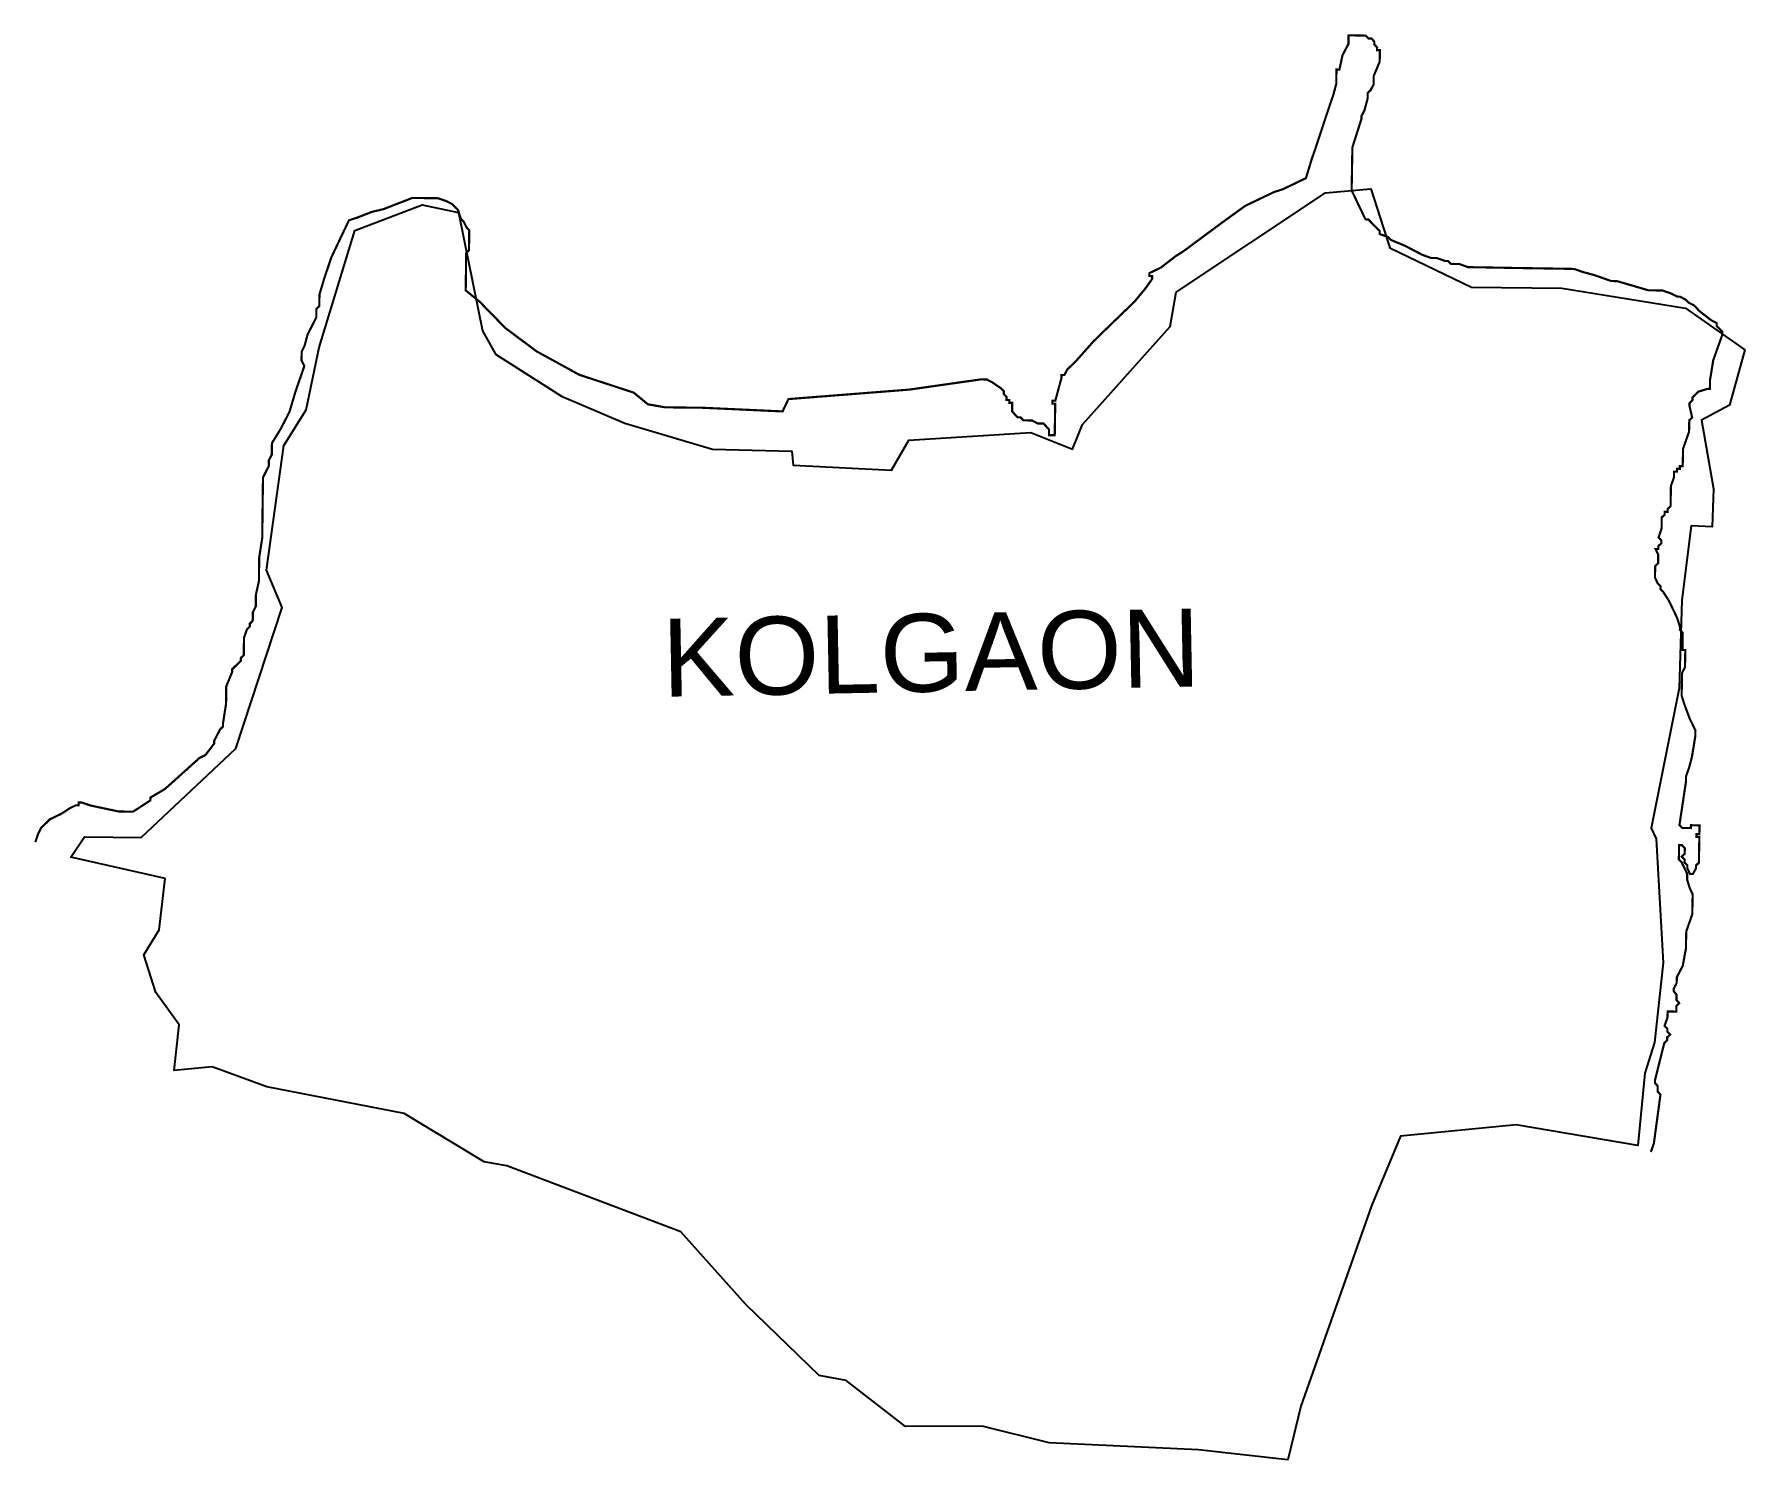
# Model space of a CAD drawing. Header units: metres. Extents: x 274992 to 277378, y 2078787 to 2080775.
import ezdxf

# ---------------------------------------------------------------- set-up
doc = ezdxf.new("R2010")
doc.units = ezdxf.units.M
for name, color, linetype in [('HIGH TIDE LINE', 6, 'Continuous'), ('village', 3, 'Continuous'), ('VILLAGE NAME', 250, 'Continuous')]:
    doc.layers.add(name, color=color, linetype=linetype)
doc.styles.get("Standard").update_dxf_attribs({"font": 'simplex.shx'})

msp = doc.modelspace()

# ---------------------------------------------------------------- linework, layer by layer
at = {"layer": 'HIGH TIDE LINE', "lineweight": 0}
msp.add_lwpolyline([(274993.1, 2079648.1, 3, 3, 0), (274997.2, 2079660, 3, 3, 0), (275001.3, 2079668, 3, 3, 0), (275009.4, 2079675.9, 3, 3, 0), (275013.4, 2079679.9, 3, 3, 0), (275029.5, 2079687.7, 3, 3, 0), (275041.6, 2079695.6, 3, 3, 0), (275049.7, 2079699.5, 3, 3, 0), (275053.7, 2079699.4, 3, 3, 0), (275053.7, 2079703.4, 3, 3, 0), (275057.7, 2079703.4, 3, 3, 0), (275069.7, 2079699.3, 3, 3, 0), (275089.6, 2079695, 3, 3, 0), (275109.6, 2079690.8, 3, 3, 0), (275113.6, 2079690.8, 3, 3, 0), (275117.6, 2079690.7, 3, 3, 0), (275121.6, 2079690.7, 3, 3, 0), (275125.6, 2079690.6, 3, 3, 0), (275129.6, 2079690.6, 3, 3, 0), (275153.7, 2079706.3, 3, 3, 0), (275153.8, 2079710.3, 3, 3, 0), (275173.9, 2079722.1, 3, 3, 0), (275222.4, 2079765.6, 3, 3, 0), (275230.5, 2079769.5, 3, 3, 0), (275242.6, 2079785.4, 3, 3, 0), (275242.7, 2079789.4, 3, 3, 0), (275246.8, 2079797.3, 3, 3, 0), (275250.9, 2079805.3, 3, 3, 0), (275254.9, 2079809.2, 3, 3, 0), (275254.9, 2079813.2, 3, 3, 0), (275259.3, 2079841.2, 3, 3, 0), (275259.5, 2079865.2, 3, 3, 0), (275267.7, 2079885.1, 3, 3, 0), (275267.8, 2079889.1, 3, 3, 0), (275271.8, 2079893.1, 3, 3, 0), (275275.9, 2079897, 3, 3, 0), (275279.9, 2079901, 3, 3, 0), (275280, 2079905, 3, 3, 0), (275284, 2079908.9, 3, 3, 0), (275284, 2079912.9, 3, 3, 0), (275284.1, 2079920.9, 3, 3, 0), (275284.3, 2079932.9, 3, 3, 0), (275288.4, 2079944.9, 3, 3, 0), (275292.4, 2079948.8, 3, 3, 0), (275292.5, 2079952.8, 3, 3, 0), (275296.5, 2079956.8, 3, 3, 0), (275296.6, 2079960.8, 3, 3, 0), (275296.7, 2079968.8, 3, 3, 0), (275300.8, 2079976.8, 3, 3, 0), (275300.9, 2079992.8, 3, 3, 0), (275305.2, 2080012.7, 3, 3, 0), (275305.5, 2080044.7, 3, 3, 0), (275309.8, 2080072.7, 3, 3, 0), (275310.1, 2080100.7, 3, 3, 0), (275310.4, 2080128.7, 3, 3, 0), (275310.5, 2080132.7, 3, 3, 0), (275310.7, 2080148.7, 3, 3, 0), (275310.8, 2080156.7, 3, 3, 0), (275318.9, 2080172.6, 3, 3, 0), (275319, 2080180.6, 3, 3, 0), (275323.1, 2080188.6, 3, 3, 0), (275323.2, 2080200.6, 3, 3, 0), (275323.3, 2080204.6, 3, 3, 0), (275335.5, 2080224.4, 3, 3, 0), (275347.8, 2080248.3, 3, 3, 0), (275356.1, 2080276.2, 3, 3, 0), (275360.2, 2080288.2, 3, 3, 0), (275364.4, 2080300.1, 3, 3, 0), (275368.5, 2080312.1, 3, 3, 0), (275364.6, 2080320.1, 3, 3, 0), (275364.7, 2080332.1, 3, 3, 0), (275368.8, 2080340.1, 3, 3, 0), (275373, 2080356, 3, 3, 0), (275385.2, 2080379.9, 3, 3, 0), (275385.3, 2080387.9, 3, 3, 0), (275385.4, 2080391.9, 3, 3, 0), (275389.4, 2080395.9, 3, 3, 0), (275389.5, 2080399.9, 3, 3, 0), (275389.6, 2080411.9, 3, 3, 0), (275396.3, 2080434.3, 3, 3, 0), (275406.2, 2080463.7, 3, 3, 0), (275430.8, 2080515.4, 3, 3, 0), (275442.8, 2080519.3, 3, 3, 0), (275462.9, 2080527.1, 3, 3, 0), (275478.9, 2080530.9, 3, 3, 0), (275499, 2080538.7, 3, 3, 0), (275519.1, 2080546.5, 3, 3, 0), (275555.1, 2080546.1, 3, 3, 0), (275567.1, 2080541.9, 3, 3, 0), (275575, 2080537.8, 3, 3, 0), (275582.9, 2080529.8, 3, 3, 0), (275586.8, 2080517.7, 3, 3, 0), (275590.7, 2080513.7, 3, 3, 0), (275594.7, 2080505.6, 3, 3, 0), (275598.6, 2080501.6, 3, 3, 0), (275598.3, 2080473.6, 3, 3, 0), (275594.3, 2080469.6, 3, 3, 0), (275593.7, 2080417.6, 3, 3, 0), (275613.5, 2080401.4, 3, 3, 0), (275649.1, 2080365, 3, 3, 0), (275692.7, 2080332.5, 3, 3, 0), (275752.4, 2080299.8, 3, 3, 0), (275828.1, 2080275, 3, 3, 0), (275847.9, 2080258.7, 3, 3, 0), (275871.9, 2080254.5, 3, 3, 0), (275923.9, 2080253.9, 3, 3, 0), (276035.8, 2080248.8, 3, 3, 0), (276044, 2080266, 3, 3, 0), (276212.4, 2080279.2, 3, 3, 0), (276312.8, 2080293.5, 3, 3, 0), (276316.8, 2080293.4, 3, 3, 0), (276320.8, 2080293.3, 3, 3, 0), (276328.7, 2080289.2, 3, 3, 0), (276340.6, 2080281, 3, 3, 0), (276344.5, 2080276.9, 3, 3, 0), (276344.5, 2080272.9, 3, 3, 0), (276348.4, 2080268.8, 3, 3, 0), (276348.3, 2080264.8, 3, 3, 0), (276352.3, 2080264.8, 3, 3, 0), (276352.3, 2080260.7, 3, 3, 0), (276356.3, 2080260.7, 3, 3, 0), (276356.2, 2080256.7, 3, 3, 0), (276356.1, 2080252.7, 3, 3, 0), (276356.1, 2080248.7, 3, 3, 0), (276360, 2080244.6, 3, 3, 0), (276363.9, 2080240.5, 3, 3, 0), (276367.9, 2080240.5, 3, 3, 0), (276371.9, 2080236.4, 3, 3, 0), (276375.9, 2080236.3, 3, 3, 0), (276379.9, 2080236.2, 3, 3, 0), (276383.9, 2080236.2, 3, 3, 0), (276391.8, 2080232, 3, 3, 0), (276395.8, 2080232, 3, 3, 0), (276399.8, 2080231.9, 3, 3, 0), (276403.8, 2080227.8, 3, 3, 0), (276407.7, 2080223.7, 3, 3, 0), (276407.6, 2080219.7, 3, 3, 0), (276407.6, 2080215.7, 3, 3, 0), (276411.6, 2080215.7, 3, 3, 0), (276415.6, 2080215.6, 3, 3, 0), (276415.7, 2080223.6, 3, 3, 0), (276415.8, 2080227.6, 3, 3, 0), (276415.8, 2080231.6, 3, 3, 0), (276416, 2080239.6, 3, 3, 0), (276416.1, 2080247.6, 3, 3, 0), (276416.2, 2080251.6, 3, 3, 0), (276416.3, 2080259.6, 3, 3, 0), (276412.3, 2080259.7, 3, 3, 0), (276412.4, 2080263.7, 3, 3, 0), (276416.4, 2080263.7, 3, 3, 0), (276420.7, 2080279.6, 3, 3, 0), (276425, 2080295.5, 3, 3, 0), (276425, 2080299.6, 3, 3, 0), (276429, 2080299.5, 3, 3, 0), (276433.2, 2080307.4, 3, 3, 0), (276445.4, 2080319.2, 3, 3, 0), (276469.9, 2080346.8, 3, 3, 0), (276490.2, 2080366.5, 3, 3, 0), (276526.9, 2080401.9, 3, 3, 0), (276543.2, 2080421.7, 3, 3, 0), (276551.5, 2080433.6, 3, 3, 0), (276551.5, 2080437.6, 3, 3, 0), (276547.5, 2080437.6, 3, 3, 0), (276547.6, 2080441.6, 3, 3, 0), (276563.7, 2080449.4, 3, 3, 0), (276584, 2080465.1, 3, 3, 0), (276596.2, 2080472.9, 3, 3, 0), (276648.9, 2080512, 3, 3, 0), (276681.4, 2080535.5, 3, 3, 0), (276705.6, 2080547.1, 3, 3, 0), (276721.7, 2080554.8, 3, 3, 0), (276733.8, 2080558.6, 3, 3, 0), (276766.1, 2080574.1, 3, 3, 0), (276774.6, 2080602, 3, 3, 0), (276778.8, 2080613.9, 3, 3, 0), (276799.9, 2080677.6, 3, 3, 0), (276804.1, 2080689.6, 3, 3, 0), (276808.4, 2080705.5, 3, 3, 0), (276808.6, 2080717.5, 3, 3, 0), (276808.7, 2080721.5, 3, 3, 0), (276808.8, 2080725.6, 3, 3, 0), (276812.8, 2080725.5, 3, 3, 0), (276817.1, 2080745.4, 3, 3, 0), (276825.4, 2080761.3, 3, 3, 0), (276825.5, 2080769.3, 3, 3, 0), (276825.6, 2080773.3, 3, 3, 0), (276829.6, 2080773.3, 3, 3, 0), (276833.6, 2080773.2, 3, 3, 0), (276837.6, 2080773.1, 3, 3, 0), (276841.6, 2080773.1, 3, 3, 0), (276845.6, 2080773, 3, 3, 0), (276849.6, 2080772.9, 3, 3, 0), (276853.6, 2080768.8, 3, 3, 0), (276857.6, 2080768.8, 3, 3, 0), (276861.5, 2080764.7, 3, 3, 0), (276861.4, 2080760.7, 3, 3, 0), (276865.4, 2080756.6, 3, 3, 0), (276865.3, 2080752.6, 3, 3, 0), (276869.3, 2080752.6, 3, 3, 0), (276869.2, 2080748.5, 3, 3, 0), (276869.2, 2080744.5, 3, 3, 0), (276869.1, 2080740.5, 3, 3, 0), (276869, 2080736.5, 3, 3, 0), (276860.7, 2080716.7, 3, 3, 0), (276860.5, 2080704.6, 3, 3, 0), (276856.3, 2080696.7, 3, 3, 0), (276852.2, 2080692.8, 3, 3, 0), (276852.1, 2080684.8, 3, 3, 0), (276847.8, 2080668.8, 3, 3, 0), (276843.7, 2080660.9, 3, 3, 0), (276843.6, 2080656.9, 3, 3, 0), (276830.9, 2080617, 3, 3, 0), (276830.7, 2080605, 3, 3, 0), (276830.6, 2080597, 3, 3, 0), (276830.5, 2080593, 3, 3, 0), (276830.4, 2080585, 3, 3, 0), (276830.3, 2080581, 3, 3, 0), (276830, 2080565, 3, 3, 0), (276830, 2080561, 3, 3, 0), (276829.9, 2080557, 3, 3, 0), (276837.6, 2080540.8, 3, 3, 0), (276841.5, 2080532.7, 3, 3, 0), (276849.2, 2080516.6, 3, 3, 0), (276853.2, 2080516.5, 3, 3, 0), (276861.1, 2080508.4, 3, 3, 0), (276869, 2080500.2, 3, 3, 0), (276868.9, 2080496.2, 3, 3, 0), (276880.8, 2080492, 3, 3, 0), (276884.8, 2080487.9, 3, 3, 0), (276904.7, 2080479.6, 3, 3, 0), (276928.5, 2080467.2, 3, 3, 0), (276940.4, 2080462.9, 3, 3, 0), (276948.4, 2080462.8, 3, 3, 0), (276960.4, 2080458.6, 3, 3, 0), (276964.4, 2080458.5, 3, 3, 0), (276968.3, 2080454.5, 3, 3, 0), (276972.3, 2080454.4, 3, 3, 0), (276980.3, 2080454.3, 3, 3, 0), (276992.3, 2080450, 3, 3, 0), (277004.3, 2080449.8, 3, 3, 0), (277008.3, 2080449.8, 3, 3, 0), (277028.3, 2080449.4, 3, 3, 0), (277068.3, 2080448.7, 3, 3, 0), (277124.4, 2080447.8, 3, 3, 0), (277140.4, 2080447.5, 3, 3, 0), (277152.3, 2080443.3, 3, 3, 0), (277168.3, 2080439, 3, 3, 0), (277192.2, 2080430.6, 3, 3, 0), (277200.2, 2080430.5, 3, 3, 0), (277244, 2080417.7, 3, 3, 0), (277248, 2080417.6, 3, 3, 0), (277252, 2080417.6, 3, 3, 0), (277256, 2080417.5, 3, 3, 0), (277264, 2080417.4, 3, 3, 0), (277276, 2080413.1, 3, 3, 0), (277283.9, 2080409, 3, 3, 0), (277287.9, 2080408.9, 3, 3, 0), (277295.8, 2080404.8, 3, 3, 0), (277299.8, 2080400.7, 3, 3, 0), (277307.7, 2080396.6, 3, 3, 0), (277315.6, 2080388.4, 3, 3, 0), (277331.4, 2080376.1, 3, 3, 0), (277339.3, 2080372, 3, 3, 0), (277339.3, 2080368, 3, 3, 0), (277343.2, 2080363.9, 3, 3, 0), (277347.1, 2080359.9, 3, 3, 0), (277347.1, 2080355.8, 3, 3, 0), (277334.4, 2080320, 3, 3, 0), (277329.9, 2080292.1, 3, 3, 0), (277329.8, 2080284, 3, 3, 0), (277329.7, 2080280, 3, 3, 0), (277325.7, 2080280.1, 3, 3, 0), (277313.7, 2080276.3, 3, 3, 0), (277305.5, 2080268.4, 3, 3, 0), (277305.4, 2080264.4, 3, 3, 0), (277301.4, 2080260.5, 3, 3, 0), (277301.3, 2080256.5, 3, 3, 0), (277305, 2080240.4, 3, 3, 0), (277301, 2080236.5, 3, 3, 0), (277300.7, 2080220.5, 3, 3, 0), (277296.5, 2080208.5, 3, 3, 0), (277292.3, 2080196.6, 3, 3, 0), (277292.2, 2080192.6, 3, 3, 0), (277292.1, 2080184.6, 3, 3, 0), (277292, 2080180.6, 3, 3, 0), (277291.9, 2080176.6, 3, 3, 0), (277291.9, 2080172.5, 3, 3, 0), (277287.9, 2080172.6, 3, 3, 0), (277287.8, 2080168.6, 3, 3, 0), (277283.8, 2080168.7, 3, 3, 0), (277283.7, 2080164.7, 3, 3, 0), (277279.7, 2080164.7, 3, 3, 0), (277279.6, 2080160.7, 3, 3, 0), (277279.6, 2080156.7, 3, 3, 0), (277275.4, 2080144.8, 3, 3, 0), (277275.3, 2080140.8, 3, 3, 0), (277275.2, 2080136.8, 3, 3, 0), (277275.2, 2080132.8, 3, 3, 0), (277275.1, 2080128.8, 3, 3, 0), (277275, 2080124.8, 3, 3, 0), (277275, 2080120.8, 3, 3, 0), (277274.9, 2080116.8, 3, 3, 0), (277270.8, 2080112.8, 3, 3, 0), (277270.7, 2080108.8, 3, 3, 0), (277266.7, 2080108.9, 3, 3, 0), (277266.7, 2080104.9, 3, 3, 0), (277262.6, 2080101, 3, 3, 0), (277262.5, 2080097, 3, 3, 0), (277262.5, 2080092.9, 3, 3, 0), (277262.4, 2080088.9, 3, 3, 0), (277262.3, 2080084.9, 3, 3, 0), (277258.1, 2080073, 3, 3, 0), (277262.1, 2080068.9, 3, 3, 0), (277262, 2080064.9, 3, 3, 0), (277257.9, 2080061, 3, 3, 0), (277257.8, 2080057, 3, 3, 0), (277253.8, 2080057, 3, 3, 0), (277257.7, 2080049, 3, 3, 0), (277257.5, 2080037, 3, 3, 0), (277253.4, 2080033, 3, 3, 0), (277253.4, 2080029, 3, 3, 0), (277253.3, 2080025, 3, 3, 0), (277253.2, 2080021, 3, 3, 0), (277253.2, 2080017, 3, 3, 0), (277257, 2080008.9, 3, 3, 0), (277261, 2080004.9, 3, 3, 0), (277260.9, 2080000.9, 3, 3, 0), (277264.8, 2079996.8, 3, 3, 0), (277272.6, 2079984.6, 3, 3, 0), (277276.5, 2079976.6, 3, 3, 0), (277280.4, 2079968.5, 3, 3, 0), (277284.2, 2079960.4, 3, 3, 0), (277288, 2079948.3, 3, 3, 0), (277287.9, 2079944.3, 3, 3, 0), (277291.9, 2079940.2, 3, 3, 0), (277291.8, 2079936.2, 3, 3, 0), (277291.7, 2079928.2, 3, 3, 0), (277291.5, 2079916.2, 3, 3, 0), (277295.5, 2079916.1, 3, 3, 0), (277295.3, 2079908.1, 3, 3, 0), (277295.3, 2079904.1, 3, 3, 0), (277295.2, 2079900.1, 3, 3, 0), (277295.1, 2079896.1, 3, 3, 0), (277295.1, 2079892.1, 3, 3, 0), (277290.9, 2079884.2, 3, 3, 0), (277290.6, 2079864.2, 3, 3, 0), (277290.4, 2079856.2, 3, 3, 0), (277290.4, 2079852.2, 3, 3, 0), (277294.2, 2079840.1, 3, 3, 0), (277301.8, 2079819.9, 3, 3, 0), (277309.6, 2079803.8, 3, 3, 0), (277309.4, 2079795.7, 3, 3, 0), (277304.9, 2079767.8, 3, 3, 0), (277300.7, 2079751.8, 3, 3, 0), (277296.5, 2079739.9, 3, 3, 0), (277296.3, 2079731.9, 3, 3, 0), (277287.3, 2079672, 3, 3, 0), (277291.2, 2079667.9, 3, 3, 0), (277295.2, 2079667.8, 3, 3, 0), (277299.2, 2079667.8, 3, 3, 0), (277303.2, 2079667.7, 3, 3, 0), (277303.3, 2079671.7, 3, 3, 0), (277307.3, 2079671.6, 3, 3, 0), (277311.3, 2079671.6, 3, 3, 0), (277315.3, 2079671.5, 3, 3, 0), (277315.2, 2079667.5, 3, 3, 0), (277315.2, 2079663.5, 3, 3, 0), (277315.2, 2079667.5, 3, 3, 0), (277315.2, 2079663.5, 3, 3, 0), (277315.1, 2079659.5, 3, 3, 0), (277311.1, 2079659.5, 3, 3, 0), (277311, 2079655.5, 3, 3, 0), (277315, 2079655.5, 3, 3, 0), (277314.9, 2079647.5, 3, 3, 0), (277314.8, 2079643.5, 3, 3, 0), (277314.8, 2079639.5, 3, 3, 0), (277314.7, 2079635.4, 3, 3, 0), (277314.6, 2079627.4, 3, 3, 0), (277314.5, 2079623.4, 3, 3, 0), (277314.4, 2079619.4, 3, 3, 0), (277310.3, 2079615.5, 3, 3, 0), (277310.3, 2079611.5, 3, 3, 0), (277306.1, 2079603.6, 3, 3, 0), (277302.1, 2079603.6, 3, 3, 0), (277298.3, 2079611.7, 3, 3, 0), (277298.3, 2079615.7, 3, 3, 0), (277294.4, 2079619.8, 3, 3, 0), (277294.5, 2079623.8, 3, 3, 0), (277290.5, 2079627.9, 3, 3, 0), (277294.6, 2079631.8, 3, 3, 0), (277294.7, 2079635.8, 3, 3, 0), (277294.7, 2079639.8, 3, 3, 0), (277290.8, 2079643.9, 3, 3, 0), (277286.8, 2079643.9, 3, 3, 0), (277286.7, 2079639.9, 3, 3, 0), (277286.7, 2079635.9, 3, 3, 0), (277286.6, 2079631.9, 3, 3, 0), (277286.5, 2079627.9, 3, 3, 0), (277286.5, 2079623.9, 3, 3, 0), (277290.4, 2079619.8, 3, 3, 0), (277294.3, 2079611.8, 3, 3, 0), (277298.1, 2079603.7, 3, 3, 0), (277298, 2079595.7, 3, 3, 0), (277301.8, 2079583.6, 3, 3, 0), (277305.7, 2079575.5, 3, 3, 0), (277305.5, 2079563.5, 3, 3, 0), (277305.2, 2079547.5, 3, 3, 0), (277296.8, 2079523.6, 3, 3, 0), (277296.3, 2079499.6, 3, 3, 0), (277291.9, 2079475.6, 3, 3, 0), (277283.6, 2079459.7, 3, 3, 0), (277283.5, 2079451.7, 3, 3, 0), (277279.4, 2079443.8, 3, 3, 0), (277279.3, 2079439.8, 3, 3, 0), (277283.2, 2079435.7, 3, 3, 0), (277283.2, 2079431.7, 3, 3, 0), (277283.1, 2079427.7, 3, 3, 0), (277287, 2079423.6, 3, 3, 0), (277283, 2079419.7, 3, 3, 0), (277282.9, 2079415.7, 3, 3, 0), (277282.8, 2079411.7, 3, 3, 0), (277278.8, 2079411.8, 3, 3, 0), (277274.8, 2079411.8, 3, 3, 0), (277270.8, 2079411.9, 3, 3, 0), (277270.7, 2079407.9, 3, 3, 0), (277270.7, 2079403.9, 3, 3, 0), (277266.5, 2079391.9, 3, 3, 0), (277270.4, 2079387.9, 3, 3, 0), (277270.3, 2079383.9, 3, 3, 0), (277274.3, 2079379.8, 3, 3, 0), (277270.2, 2079375.9, 3, 3, 0), (277270.1, 2079371.9, 3, 3, 0), (277266.1, 2079367.9, 3, 3, 0), (277253.2, 2079316.1, 3, 3, 0), (277253.1, 2079312.1, 3, 3, 0), (277257, 2079308, 3, 3, 0), (277256.9, 2079300, 3, 3, 0), (277260.8, 2079295.9, 3, 3, 0), (277251.6, 2079228, 3, 3, 0), (277247.4, 2079216, 3, 3, 0)], format="xyseb", dxfattribs=at)
at = {"layer": 'village', "color": 3}
msp.add_polyline3d([(275193.8, 2079393.2, 0), (275161.1, 2079438.3, 0), (275144.6, 2079490.8, 0), (275166.1, 2079526, 0), (275174.1, 2079597.3, 0), (275042.9, 2079627, 0), (275061.6, 2079655.3, 0), (275140.7, 2079654.7, 0), (275272.9, 2079778.6, 0), (275337.7, 2079975.5, 0), (275315.8, 2080027.6, 0), (275339.9, 2080201.3, 0), (275371, 2080250.9, 0), (275389.3, 2080338, 0), (275438.9, 2080501, 0), (275533.1, 2080536.7, 0), (275583.5, 2080526.1, 0), (275617.2, 2080361.1, 0), (275635.1, 2080328.6, 0), (275727.4, 2080270, 0), (275815.6, 2080232.3, 0), (275938.1, 2080196.2, 0), (276048.8, 2080193.5, 0), (276050.4, 2080173.8, 0), (276187.9, 2080166.7, 0), (276212, 2080208.8, 0), (276382, 2080219.4, 0), (276440.4, 2080196.3, 0), (276454.5, 2080230.7, 0), (276576.6, 2080367.4, 0), (276585, 2080415.3, 0), (276793.2, 2080553.8, 0), (276856.7, 2080559, 0), (276883.1, 2080477.1, 0), (276997.3, 2080422.3, 0), (277123.4, 2080420.9, 0), (277295.6, 2080393, 0), (277378.5, 2080334.8, 0), (277357.3, 2080257.7, 0), (277318, 2080236.5, 0), (277334.9, 2080140.8, 0), (277333, 2080087.8, 0), (277303.7, 2080089.2, 0), (277290.6, 2079985.4, 0), (277287.1, 2079862.7, 0), (277247.9, 2079667.4, 0), (277254.9, 2079652.7, 0), (277264.6, 2079479.9, 0), (277252.7, 2079368.7, 0), (277238.8, 2079325.8, 0), (277229.1, 2079224.9, 0), (277059.5, 2079253.7, 0), (276898.1, 2079237.8, 0), (276857.5, 2079141, 0), (276759, 2078861.4, 0), (276740.7, 2078786.7, 0), (276616.2, 2078800.6, 0), (276408, 2078810.4, 0), (276314.3, 2078833.7, 0), (276207.2, 2078833.3, 0), (276124.6, 2078897.4, 0), (276086.7, 2078904.3, 0), (275984.6, 2079003.2, 0), (275893.9, 2079104.5, 0), (275650.9, 2079196.7, 0), (275619.4, 2079202.2, 0), (275507.7, 2079269.7, 0), (275316.4, 2079306.6, 0), (275239.7, 2079334.9, 0), (275187.1, 2079329.6, 0)], close=True, dxfattribs=at)

# ---------------------------------------------------------------- texts
at = {"layer": 'VILLAGE NAME', "insert": (275866.5, 2079959.5), "char_height": 108.748, "attachment_point": 1, "rotation": 1.1028}
msp.add_mtext_dynamic_manual_height_columns('{\\fArial|b0|i0|c0|p34;KOLGAON}', width=726.929, gutter_width=543.7, heights=[0], dxfattribs=at)

doc.saveas('drawing.dxf')
